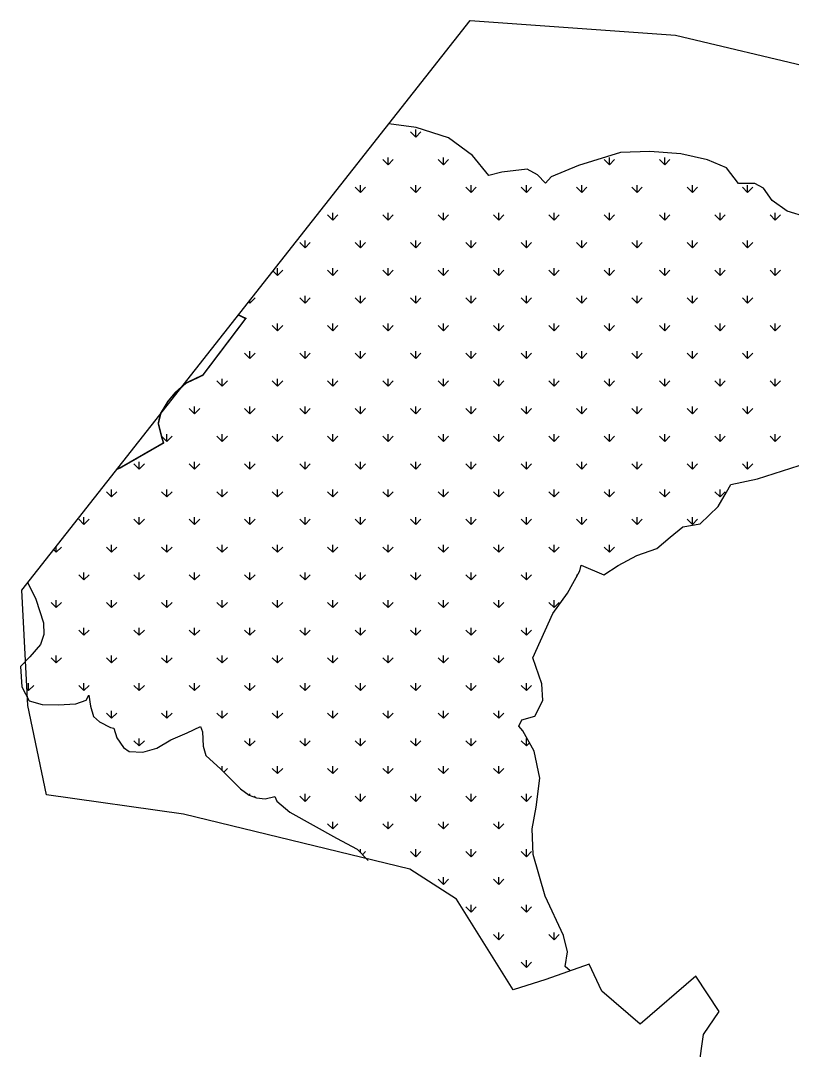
# Model space of a CAD drawing. Header units: metres. Extents: x 316862 to 322015, y 1880764 to 1885164.
# Drawn here: x 316862 to 318365, y 1883160 to 1885164 of the extents above; entities that cross this region are included whole.
import ezdxf

# ---------------------------------------------------------------- set-up
doc = ezdxf.new("R2010")
doc.units = ezdxf.units.M
doc.layers.add('MANGROOVES', color=112, linetype='Continuous')
doc.layers.add('village', color=3, linetype='Continuous')

msp = doc.modelspace()

# ---------------------------------------------------------------- linework, layer by layer
at = {"color": 3, "flags": 128}
msp.add_lwpolyline([(317737.8, 1885164.4), (318137.4, 1885136.3)], dxfattribs=at)
at = {"layer": 'MANGROOVES'}
for p, q in [((317632.7, 1884956), (317579.2, 1884963.5)), ((317695.6, 1884935.9), (317632.7, 1884956)), ((317742.3, 1884901.5), (317695.6, 1884935.9)), ((317773.7, 1884862.9), (317742.3, 1884901.5)), ((318030.3, 1884907.5), (317948.5, 1884882.4)), ((318087.5, 1884909.6), (318030.3, 1884907.5)), ((318148.1, 1884905), (318087.5, 1884909.6)), ((318200, 1884893.2), (318148.1, 1884905)), ((318236.8, 1884877.7), (318200, 1884893.2)), ((317848.7, 1884875.2), (317799.2, 1884869.3)), ((317868.9, 1884864.3), (317848.7, 1884875.2)), ((317948.5, 1884882.4), (317895.2, 1884860)), ((318260.2, 1884847.2), (318236.8, 1884877.7)), ((317799.2, 1884869.3), (317773.7, 1884862.9)), ((317884.7, 1884847.9), (317868.9, 1884864.3)), ((317895.2, 1884860), (317884.7, 1884847.9)), ((318291.9, 1884847.3), (318260.2, 1884847.2)), ((318309.2, 1884838.3), (318291.9, 1884847.3)), ((318326, 1884814.2), (318309.2, 1884838.3)), ((318355, 1884793.6), (318326, 1884814.2)), ((318393.7, 1884781.8), (318355, 1884793.6)), ((318297.6, 1884272.4), (318438.9, 1884317.5)), ((318245.7, 1884261.1), (318297.6, 1884272.4)), ((318236.9, 1884246.7), (318245.7, 1884261.1)), ((318220.6, 1884218.7), (318236.9, 1884246.7)), ((318186, 1884184.7), (318220.6, 1884218.7)), ((318127.4, 1884159.1), (318151.7, 1884179)), ((318151.7, 1884179), (318186, 1884184.7)), ((318101, 1884137.1), (318127.4, 1884159.1)), ((318062.6, 1884123.4), (318101, 1884137.1)), ((318026.2, 1884103.5), (318062.6, 1884123.4)), ((317927.1, 1884050), (317951.1, 1884093.2)), ((317951.1, 1884093.2), (317953.7, 1884104.2)), ((317953.7, 1884104.2), (317998, 1884085.2)), ((317998, 1884085.2), (318026.2, 1884103.5)), ((316875.7, 1884069.9), (316891.7, 1884037.9)), ((316891.7, 1884037.9), (316906.5, 1883992.1)), ((317898.5, 1884010), (317927.1, 1884050)), ((316906.5, 1883992.1), (316907, 1883969.6)), ((317859.5, 1883923.7), (317898.5, 1884010)), ((316907, 1883969.6), (316900.9, 1883949.7)), ((316900.9, 1883949.7), (316879.7, 1883925.7)), ((316879.7, 1883925.7), (316861.8, 1883907.1)), ((317877.2, 1883873.2), (317859.5, 1883923.7)), ((316861.8, 1883907.1), (316864.4, 1883867.6)), ((317878.9, 1883840.9), (317877.2, 1883873.2)), ((316864.4, 1883867.6), (316878.2, 1883840.5)), ((316989.3, 1883841.4), (316994.5, 1883851)), ((316994.5, 1883851), (316997.8, 1883829.8)), ((316878.2, 1883840.5), (316903.9, 1883832.9)), ((316903.9, 1883832.9), (316934.9, 1883832.7)), ((316934.9, 1883832.7), (316969.6, 1883834.2)), ((316969.6, 1883834.2), (316989.3, 1883841.4)), ((317863.4, 1883810.4), (317878.9, 1883840.9)), ((316997.8, 1883829.8), (317003.9, 1883809.9)), ((317838.3, 1883803), (317863.4, 1883810.4)), ((317003.9, 1883809.9), (317015.6, 1883799.1)), ((317015.6, 1883799.1), (317037.2, 1883788.1)), ((317186.3, 1883778.2), (317212.3, 1883790.3)), ((317212.3, 1883790.3), (317216.1, 1883779.8)), ((317832.2, 1883791), (317838.3, 1883803)), ((317840.3, 1883781.6), (317832.2, 1883791)), ((317037.2, 1883788.1), (317043.7, 1883786.9)), ((317043.7, 1883786.9), (317049.5, 1883768.1)), ((317154.3, 1883764.2), (317186.3, 1883778.2)), ((317216.1, 1883779.8), (317217.3, 1883752.1)), ((317862, 1883742.4), (317840.3, 1883781.6)), ((317049.5, 1883768.1), (317062.1, 1883749.1)), ((317127.1, 1883748.3), (317154.3, 1883764.2)), ((317217.3, 1883752.1), (317222.7, 1883733.6)), ((317062.1, 1883749.1), (317073.1, 1883741.6)), ((317073.1, 1883741.6), (317100, 1883740.2)), ((317100, 1883740.2), (317127.1, 1883748.3)), ((317222.7, 1883733.6), (317251.6, 1883707.3)), ((317873.6, 1883689.9), (317862, 1883742.4)), ((317251.6, 1883707.3), (317290.1, 1883669.1)), ((317866, 1883633.5), (317873.6, 1883689.9)), ((317290.1, 1883669.1), (317306.9, 1883656.5)), ((317306.9, 1883656.5), (317321.2, 1883651.3)), ((317321.2, 1883651.3), (317338.3, 1883649.8)), ((317338.3, 1883649.8), (317357, 1883653.8)), ((317357, 1883653.8), (317360.8, 1883645.1)), ((317360.8, 1883645.1), (317386.5, 1883623.6)), ((317858.6, 1883591.3), (317866, 1883633.5)), ((317386.5, 1883623.6), (317477.4, 1883572.9)), ((317860.2, 1883541), (317858.6, 1883591.3)), ((317477.4, 1883572.9), (317517.2, 1883551.5)), ((317517.2, 1883551.5), (317538.6, 1883529.7)), ((317883.7, 1883460.2), (317860.2, 1883541)), ((317919.3, 1883383.3), (317883.7, 1883460.2)), ((317927, 1883351.6), (317919.3, 1883383.3)), ((317922.8, 1883322.9), (317927, 1883351.6)), ((317932.6, 1883314.4), (317922.8, 1883322.9))]:
    msp.add_line(p, q, dxfattribs=at)
at = {"layer": 'MANGROOVES', "linetype": 'Continuous'}
for p, q in [((317631.7, 1884937.8), (317621.6, 1884947.9)), ((317631.7, 1884937.8), (317631.7, 1884952.1)), ((317631.7, 1884937.8), (317641.8, 1884947.9)), ((317577.8, 1884883.9), (317567.7, 1884894)), ((317577.8, 1884883.9), (317577.8, 1884898.2)), ((317577.8, 1884883.9), (317587.9, 1884894)), ((317685.5, 1884883.9), (317675.4, 1884894)), ((317685.5, 1884883.9), (317685.5, 1884898.2)), ((317685.5, 1884883.9), (317695.6, 1884894)), ((318008.8, 1884883.9), (317998.7, 1884894)), ((318008.8, 1884883.9), (318008.8, 1884898.2)), ((318008.8, 1884883.9), (318018.9, 1884894)), ((318116.6, 1884883.9), (318106.5, 1884894)), ((318116.6, 1884883.9), (318116.6, 1884898.2)), ((318116.6, 1884883.9), (318126.7, 1884894)), ((317523.9, 1884830), (317513.8, 1884840.1)), ((317523.9, 1884830), (317523.9, 1884844.3)), ((317523.9, 1884830), (317534, 1884840.1)), ((317631.7, 1884830), (317621.6, 1884840.1)), ((317631.7, 1884830), (317631.7, 1884844.3)), ((317631.7, 1884830), (317641.8, 1884840.1)), ((317739.4, 1884830), (317729.3, 1884840.1)), ((317739.4, 1884830), (317739.4, 1884844.3)), ((317739.4, 1884830), (317749.5, 1884840.1)), ((317847.2, 1884830), (317837.1, 1884840.1)), ((317847.2, 1884830), (317847.2, 1884844.3)), ((317847.2, 1884830), (317857.3, 1884840.1)), ((317954.9, 1884830), (317944.8, 1884840.1)), ((317954.9, 1884830), (317954.9, 1884844.3)), ((317954.9, 1884830), (317965.1, 1884840.1)), ((318062.7, 1884830), (318052.6, 1884840.1)), ((318062.7, 1884830), (318062.7, 1884844.3)), ((318062.7, 1884830), (318072.8, 1884840.1)), ((318170.5, 1884830), (318160.4, 1884840.1)), ((318170.5, 1884830), (318170.5, 1884844.3)), ((318170.5, 1884830), (318180.6, 1884840.1)), ((318278.2, 1884830), (318268.1, 1884840.1)), ((318278.2, 1884830), (318278.2, 1884844.3)), ((318278.2, 1884830), (318288.3, 1884840.1)), ((317470, 1884776.2), (317459.9, 1884786.3)), ((317470, 1884776.2), (317470, 1884790.4)), ((317470, 1884776.2), (317480.1, 1884786.3)), ((317577.8, 1884776.2), (317567.7, 1884786.3)), ((317577.8, 1884776.2), (317577.8, 1884790.4)), ((317577.8, 1884776.2), (317587.9, 1884786.3)), ((317685.5, 1884776.2), (317675.4, 1884786.3)), ((317685.5, 1884776.2), (317685.5, 1884790.4)), ((317685.5, 1884776.2), (317695.6, 1884786.3)), ((317793.3, 1884776.2), (317783.2, 1884786.3)), ((317793.3, 1884776.2), (317793.3, 1884790.4)), ((317793.3, 1884776.2), (317803.4, 1884786.3)), ((317901.1, 1884776.2), (317891, 1884786.3)), ((317901.1, 1884776.2), (317901.1, 1884790.4)), ((317901.1, 1884776.2), (317911.2, 1884786.3)), ((318008.8, 1884776.2), (317998.7, 1884786.3)), ((318008.8, 1884776.2), (318008.8, 1884790.4)), ((318008.8, 1884776.2), (318018.9, 1884786.3)), ((318116.6, 1884776.2), (318106.5, 1884786.3)), ((318116.6, 1884776.2), (318116.6, 1884790.4)), ((318116.6, 1884776.2), (318126.7, 1884786.3)), ((318224.4, 1884776.2), (318214.3, 1884786.3)), ((318224.4, 1884776.2), (318224.4, 1884790.4)), ((318224.4, 1884776.2), (318234.5, 1884786.3)), ((318332.1, 1884776.2), (318322, 1884786.3)), ((318332.1, 1884776.2), (318332.1, 1884790.4)), ((318332.1, 1884776.2), (318342.2, 1884786.3)), ((317416.1, 1884722.3), (317406, 1884732.4)), ((317416.1, 1884722.3), (317416.1, 1884736.6)), ((317416.1, 1884722.3), (317426.2, 1884732.4)), ((317523.9, 1884722.3), (317513.8, 1884732.4)), ((317523.9, 1884722.3), (317523.9, 1884736.6)), ((317523.9, 1884722.3), (317534, 1884732.4)), ((317631.7, 1884722.3), (317621.6, 1884732.4)), ((317631.7, 1884722.3), (317631.7, 1884736.6)), ((317631.7, 1884722.3), (317641.8, 1884732.4)), ((317739.4, 1884722.3), (317729.3, 1884732.4)), ((317739.4, 1884722.3), (317739.4, 1884736.6)), ((317739.4, 1884722.3), (317749.5, 1884732.4)), ((317847.2, 1884722.3), (317837.1, 1884732.4)), ((317847.2, 1884722.3), (317847.2, 1884736.6)), ((317847.2, 1884722.3), (317857.3, 1884732.4)), ((317954.9, 1884722.3), (317944.8, 1884732.4)), ((317954.9, 1884722.3), (317954.9, 1884736.6)), ((317954.9, 1884722.3), (317965.1, 1884732.4)), ((318062.7, 1884722.3), (318052.6, 1884732.4)), ((318062.7, 1884722.3), (318062.7, 1884736.6)), ((318062.7, 1884722.3), (318072.8, 1884732.4)), ((318170.5, 1884722.3), (318160.4, 1884732.4)), ((318170.5, 1884722.3), (318170.5, 1884736.6)), ((318170.5, 1884722.3), (318180.6, 1884732.4)), ((318278.2, 1884722.3), (318268.1, 1884732.4)), ((318278.2, 1884722.3), (318278.2, 1884736.6)), ((318278.2, 1884722.3), (318288.3, 1884732.4)), ((317362.3, 1884668.4), (317353.8, 1884676.9)), ((317362.3, 1884668.4), (317362.3, 1884682.7)), ((317362.3, 1884668.4), (317372.4, 1884678.5)), ((317470, 1884668.4), (317459.9, 1884678.5)), ((317470, 1884668.4), (317470, 1884682.7)), ((317470, 1884668.4), (317480.1, 1884678.5)), ((317577.8, 1884668.4), (317567.7, 1884678.5)), ((317577.8, 1884668.4), (317577.8, 1884682.7)), ((317577.8, 1884668.4), (317587.9, 1884678.5)), ((317685.5, 1884668.4), (317675.4, 1884678.5)), ((317685.5, 1884668.4), (317685.5, 1884682.7)), ((317685.5, 1884668.4), (317695.6, 1884678.5)), ((317793.3, 1884668.4), (317783.2, 1884678.5)), ((317793.3, 1884668.4), (317793.3, 1884682.7)), ((317793.3, 1884668.4), (317803.4, 1884678.5)), ((317901.1, 1884668.4), (317891, 1884678.5)), ((317901.1, 1884668.4), (317901.1, 1884682.7)), ((317901.1, 1884668.4), (317911.2, 1884678.5)), ((318008.8, 1884668.4), (317998.7, 1884678.5)), ((318008.8, 1884668.4), (318008.8, 1884682.7)), ((318008.8, 1884668.4), (318018.9, 1884678.5)), ((318116.6, 1884668.4), (318106.5, 1884678.5)), ((318116.6, 1884668.4), (318116.6, 1884682.7)), ((318116.6, 1884668.4), (318126.7, 1884678.5)), ((318224.4, 1884668.4), (318214.3, 1884678.5)), ((318224.4, 1884668.4), (318224.4, 1884682.7)), ((318224.4, 1884668.4), (318234.5, 1884678.5)), ((318332.1, 1884668.4), (318322, 1884678.5)), ((318332.1, 1884668.4), (318332.1, 1884682.7)), ((318332.1, 1884668.4), (318342.2, 1884678.5)), ((317308.4, 1884614.5), (317306.3, 1884616.6)), ((317308.4, 1884614.5), (317318.5, 1884624.6)), ((317308.4, 1884614.5), (317308.4, 1884619.2)), ((317416.1, 1884614.5), (317406, 1884624.6)), ((317416.1, 1884614.5), (317416.1, 1884628.8)), ((317416.1, 1884614.5), (317426.2, 1884624.6)), ((317523.9, 1884614.5), (317513.8, 1884624.6)), ((317523.9, 1884614.5), (317523.9, 1884628.8)), ((317523.9, 1884614.5), (317534, 1884624.6)), ((317631.7, 1884614.5), (317621.6, 1884624.6)), ((317631.7, 1884614.5), (317631.7, 1884628.8)), ((317631.7, 1884614.5), (317641.8, 1884624.6)), ((317739.4, 1884614.5), (317729.3, 1884624.6)), ((317739.4, 1884614.5), (317739.4, 1884628.8)), ((317739.4, 1884614.5), (317749.5, 1884624.6)), ((317847.2, 1884614.5), (317837.1, 1884624.6)), ((317847.2, 1884614.5), (317847.2, 1884628.8)), ((317847.2, 1884614.5), (317857.3, 1884624.6)), ((317954.9, 1884614.5), (317944.8, 1884624.6)), ((317954.9, 1884614.5), (317954.9, 1884628.8)), ((317954.9, 1884614.5), (317965.1, 1884624.6)), ((318062.7, 1884614.5), (318052.6, 1884624.6)), ((318062.7, 1884614.5), (318062.7, 1884628.8)), ((318062.7, 1884614.5), (318072.8, 1884624.6)), ((318170.5, 1884614.5), (318160.4, 1884624.6)), ((318170.5, 1884614.5), (318170.5, 1884628.8)), ((318170.5, 1884614.5), (318180.6, 1884624.6)), ((318278.2, 1884614.5), (318268.1, 1884624.6)), ((318278.2, 1884614.5), (318278.2, 1884628.8)), ((318278.2, 1884614.5), (318288.3, 1884624.6)), ((317362.3, 1884560.6), (317362.3, 1884574.9)), ((317470, 1884560.6), (317470, 1884574.9)), ((317577.8, 1884560.6), (317577.8, 1884574.9)), ((317685.5, 1884560.6), (317685.5, 1884574.9)), ((317793.3, 1884560.6), (317793.3, 1884574.9)), ((317901.1, 1884560.6), (317901.1, 1884574.9)), ((318008.8, 1884560.6), (318008.8, 1884574.9)), ((318116.6, 1884560.6), (318116.6, 1884574.9)), ((318224.4, 1884560.6), (318224.4, 1884574.9)), ((318332.1, 1884560.6), (318332.1, 1884574.9)), ((317362.3, 1884560.6), (317352.1, 1884570.7)), ((317362.3, 1884560.6), (317372.4, 1884570.7)), ((317470, 1884560.6), (317459.9, 1884570.7)), ((317470, 1884560.6), (317480.1, 1884570.7)), ((317577.8, 1884560.6), (317567.7, 1884570.7)), ((317577.8, 1884560.6), (317587.9, 1884570.7)), ((317685.5, 1884560.6), (317675.4, 1884570.7)), ((317685.5, 1884560.6), (317695.6, 1884570.7)), ((317793.3, 1884560.6), (317783.2, 1884570.7)), ((317793.3, 1884560.6), (317803.4, 1884570.7)), ((317901.1, 1884560.6), (317891, 1884570.7)), ((317901.1, 1884560.6), (317911.2, 1884570.7)), ((318008.8, 1884560.6), (317998.7, 1884570.7)), ((318008.8, 1884560.6), (318018.9, 1884570.7)), ((318116.6, 1884560.6), (318106.5, 1884570.7)), ((318116.6, 1884560.6), (318126.7, 1884570.7)), ((318224.4, 1884560.6), (318214.3, 1884570.7)), ((318224.4, 1884560.6), (318234.5, 1884570.7)), ((318332.1, 1884560.6), (318322, 1884570.7)), ((318332.1, 1884560.6), (318342.2, 1884570.7)), ((317308.4, 1884506.7), (317298.3, 1884516.8)), ((317308.4, 1884506.7), (317308.4, 1884521)), ((317308.4, 1884506.7), (317318.5, 1884516.8)), ((317416.1, 1884506.7), (317406, 1884516.8)), ((317416.1, 1884506.7), (317416.1, 1884521)), ((317416.1, 1884506.7), (317426.2, 1884516.8)), ((317523.9, 1884506.7), (317513.8, 1884516.8)), ((317523.9, 1884506.7), (317523.9, 1884521)), ((317523.9, 1884506.7), (317534, 1884516.8)), ((317631.7, 1884506.7), (317621.6, 1884516.8)), ((317631.7, 1884506.7), (317631.7, 1884521)), ((317631.7, 1884506.7), (317641.8, 1884516.8)), ((317739.4, 1884506.7), (317729.3, 1884516.8)), ((317739.4, 1884506.7), (317739.4, 1884521)), ((317739.4, 1884506.7), (317749.5, 1884516.8)), ((317847.2, 1884506.7), (317837.1, 1884516.8)), ((317847.2, 1884506.7), (317847.2, 1884521)), ((317847.2, 1884506.7), (317857.3, 1884516.8)), ((317954.9, 1884506.7), (317944.8, 1884516.8)), ((317954.9, 1884506.7), (317954.9, 1884521)), ((317954.9, 1884506.7), (317965.1, 1884516.8)), ((318062.7, 1884506.7), (318052.6, 1884516.8)), ((318062.7, 1884506.7), (318062.7, 1884521)), ((318062.7, 1884506.7), (318072.8, 1884516.8)), ((318170.5, 1884506.7), (318160.4, 1884516.8)), ((318170.5, 1884506.7), (318170.5, 1884521)), ((318170.5, 1884506.7), (318180.6, 1884516.8)), ((318278.2, 1884506.7), (318268.1, 1884516.8)), ((318278.2, 1884506.7), (318278.2, 1884521)), ((318278.2, 1884506.7), (318288.3, 1884516.8)), ((317254.5, 1884452.9), (317244.4, 1884463)), ((317254.5, 1884452.9), (317254.5, 1884467.2)), ((317254.5, 1884452.9), (317264.6, 1884463)), ((317362.3, 1884452.9), (317352.1, 1884463)), ((317362.3, 1884452.9), (317362.3, 1884467.2)), ((317362.3, 1884452.9), (317372.4, 1884463)), ((317470, 1884452.9), (317459.9, 1884463)), ((317470, 1884452.9), (317470, 1884467.2)), ((317470, 1884452.9), (317480.1, 1884463)), ((317577.8, 1884452.9), (317567.7, 1884463)), ((317577.8, 1884452.9), (317577.8, 1884467.2)), ((317577.8, 1884452.9), (317587.9, 1884463)), ((317685.5, 1884452.9), (317675.4, 1884463)), ((317685.5, 1884452.9), (317685.5, 1884467.2)), ((317685.5, 1884452.9), (317695.6, 1884463)), ((317793.3, 1884452.9), (317783.2, 1884463)), ((317793.3, 1884452.9), (317793.3, 1884467.2)), ((317793.3, 1884452.9), (317803.4, 1884463)), ((317901.1, 1884452.9), (317891, 1884463)), ((317901.1, 1884452.9), (317901.1, 1884467.2)), ((317901.1, 1884452.9), (317911.2, 1884463)), ((318008.8, 1884452.9), (317998.7, 1884463)), ((318008.8, 1884452.9), (318008.8, 1884467.2)), ((318008.8, 1884452.9), (318018.9, 1884463)), ((318116.6, 1884452.9), (318106.5, 1884463)), ((318116.6, 1884452.9), (318116.6, 1884467.2)), ((318116.6, 1884452.9), (318126.7, 1884463)), ((318224.4, 1884452.9), (318214.3, 1884463)), ((318224.4, 1884452.9), (318224.4, 1884467.2)), ((318224.4, 1884452.9), (318234.5, 1884463)), ((318332.1, 1884452.9), (318322, 1884463)), ((318332.1, 1884452.9), (318332.1, 1884467.2)), ((318332.1, 1884452.9), (318342.2, 1884463)), ((317200.6, 1884399), (317200.6, 1884413.3)), ((317308.4, 1884399), (317308.4, 1884413.3)), ((317416.1, 1884399), (317416.1, 1884413.3)), ((317523.9, 1884399), (317523.9, 1884413.3)), ((317631.7, 1884399), (317631.7, 1884413.3)), ((317739.4, 1884399), (317739.4, 1884413.3)), ((317847.2, 1884399), (317847.2, 1884413.3)), ((317954.9, 1884399), (317954.9, 1884413.3)), ((318062.7, 1884399), (318062.7, 1884413.3)), ((318170.5, 1884399), (318170.5, 1884413.3)), ((318278.2, 1884399), (318278.2, 1884413.3)), ((317200.6, 1884399), (317190.5, 1884409.1)), ((317200.6, 1884399), (317210.7, 1884409.1)), ((317308.4, 1884399), (317298.3, 1884409.1)), ((317308.4, 1884399), (317318.5, 1884409.1)), ((317416.1, 1884399), (317406, 1884409.1)), ((317416.1, 1884399), (317426.2, 1884409.1)), ((317523.9, 1884399), (317513.8, 1884409.1)), ((317523.9, 1884399), (317534, 1884409.1)), ((317631.7, 1884399), (317621.6, 1884409.1)), ((317631.7, 1884399), (317641.8, 1884409.1)), ((317739.4, 1884399), (317729.3, 1884409.1)), ((317739.4, 1884399), (317749.5, 1884409.1)), ((317847.2, 1884399), (317837.1, 1884409.1)), ((317847.2, 1884399), (317857.3, 1884409.1)), ((317954.9, 1884399), (317944.8, 1884409.1)), ((317954.9, 1884399), (317965.1, 1884409.1)), ((318062.7, 1884399), (318052.6, 1884409.1)), ((318062.7, 1884399), (318072.8, 1884409.1)), ((318170.5, 1884399), (318160.4, 1884409.1)), ((318170.5, 1884399), (318180.6, 1884409.1)), ((318278.2, 1884399), (318268.1, 1884409.1)), ((318278.2, 1884399), (318288.3, 1884409.1)), ((317146.7, 1884345.1), (317136.6, 1884355.2)), ((317146.7, 1884345.1), (317146.7, 1884359.4)), ((317146.7, 1884345.1), (317156.8, 1884355.2)), ((317254.5, 1884345.1), (317244.4, 1884355.2)), ((317254.5, 1884345.1), (317254.5, 1884359.4)), ((317254.5, 1884345.1), (317264.6, 1884355.2)), ((317362.3, 1884345.1), (317352.1, 1884355.2)), ((317362.3, 1884345.1), (317362.3, 1884359.4)), ((317362.3, 1884345.1), (317372.4, 1884355.2)), ((317470, 1884345.1), (317459.9, 1884355.2)), ((317470, 1884345.1), (317470, 1884359.4)), ((317470, 1884345.1), (317480.1, 1884355.2)), ((317577.8, 1884345.1), (317567.7, 1884355.2)), ((317577.8, 1884345.1), (317577.8, 1884359.4)), ((317577.8, 1884345.1), (317587.9, 1884355.2)), ((317685.5, 1884345.1), (317675.4, 1884355.2)), ((317685.5, 1884345.1), (317685.5, 1884359.4)), ((317685.5, 1884345.1), (317695.6, 1884355.2)), ((317793.3, 1884345.1), (317783.2, 1884355.2)), ((317793.3, 1884345.1), (317793.3, 1884359.4)), ((317793.3, 1884345.1), (317803.4, 1884355.2)), ((317901.1, 1884345.1), (317891, 1884355.2)), ((317901.1, 1884345.1), (317901.1, 1884359.4)), ((317901.1, 1884345.1), (317911.2, 1884355.2)), ((318008.8, 1884345.1), (317998.7, 1884355.2)), ((318008.8, 1884345.1), (318008.8, 1884359.4)), ((318008.8, 1884345.1), (318018.9, 1884355.2)), ((318116.6, 1884345.1), (318106.5, 1884355.2)), ((318116.6, 1884345.1), (318116.6, 1884359.4)), ((318116.6, 1884345.1), (318126.7, 1884355.2)), ((318224.4, 1884345.1), (318214.3, 1884355.2)), ((318224.4, 1884345.1), (318224.4, 1884359.4)), ((318224.4, 1884345.1), (318234.5, 1884355.2)), ((318332.1, 1884345.1), (318322, 1884355.2)), ((318332.1, 1884345.1), (318332.1, 1884359.4)), ((318332.1, 1884345.1), (318342.2, 1884355.2)), ((317092.8, 1884291.2), (317082.7, 1884301.3)), ((317092.8, 1884291.2), (317092.8, 1884305.5)), ((317092.8, 1884291.2), (317102.9, 1884301.3)), ((317200.6, 1884291.2), (317190.5, 1884301.3)), ((317200.6, 1884291.2), (317200.6, 1884305.5)), ((317200.6, 1884291.2), (317210.7, 1884301.3)), ((317308.4, 1884291.2), (317298.3, 1884301.3)), ((317308.4, 1884291.2), (317308.4, 1884305.5)), ((317308.4, 1884291.2), (317318.5, 1884301.3)), ((317416.1, 1884291.2), (317406, 1884301.3)), ((317416.1, 1884291.2), (317416.1, 1884305.5)), ((317416.1, 1884291.2), (317426.2, 1884301.3)), ((317523.9, 1884291.2), (317513.8, 1884301.3)), ((317523.9, 1884291.2), (317523.9, 1884305.5)), ((317523.9, 1884291.2), (317534, 1884301.3)), ((317631.7, 1884291.2), (317621.6, 1884301.3)), ((317631.7, 1884291.2), (317631.7, 1884305.5)), ((317631.7, 1884291.2), (317641.8, 1884301.3)), ((317739.4, 1884291.2), (317729.3, 1884301.3)), ((317739.4, 1884291.2), (317739.4, 1884305.5)), ((317739.4, 1884291.2), (317749.5, 1884301.3)), ((317847.2, 1884291.2), (317837.1, 1884301.3)), ((317847.2, 1884291.2), (317847.2, 1884305.5)), ((317847.2, 1884291.2), (317857.3, 1884301.3)), ((317954.9, 1884291.2), (317944.8, 1884301.3)), ((317954.9, 1884291.2), (317954.9, 1884305.5)), ((317954.9, 1884291.2), (317965.1, 1884301.3)), ((318062.7, 1884291.2), (318052.6, 1884301.3)), ((318062.7, 1884291.2), (318062.7, 1884305.5)), ((318062.7, 1884291.2), (318072.8, 1884301.3)), ((318170.5, 1884291.2), (318160.4, 1884301.3)), ((318170.5, 1884291.2), (318170.5, 1884305.5)), ((318170.5, 1884291.2), (318180.6, 1884301.3)), ((318278.2, 1884291.2), (318268.1, 1884301.3)), ((318278.2, 1884291.2), (318278.2, 1884305.5)), ((318278.2, 1884291.2), (318288.3, 1884301.3)), ((317039, 1884237.3), (317039, 1884251.6)), ((317146.7, 1884237.3), (317146.7, 1884251.6)), ((317254.5, 1884237.3), (317254.5, 1884251.6)), ((317362.3, 1884237.3), (317362.3, 1884251.6)), ((317470, 1884237.3), (317470, 1884251.6)), ((317577.8, 1884237.3), (317577.8, 1884251.6)), ((317685.5, 1884237.3), (317685.5, 1884251.6)), ((317793.3, 1884237.3), (317793.3, 1884251.6)), ((317901.1, 1884237.3), (317901.1, 1884251.6)), ((318008.8, 1884237.3), (318008.8, 1884251.6)), ((318116.6, 1884237.3), (318116.6, 1884251.6)), ((318224.4, 1884237.3), (318224.4, 1884251.6)), ((317039, 1884237.3), (317028.9, 1884247.4)), ((317039, 1884237.3), (317049.1, 1884247.4)), ((317146.7, 1884237.3), (317136.6, 1884247.4)), ((317146.7, 1884237.3), (317156.8, 1884247.4)), ((317254.5, 1884237.3), (317244.4, 1884247.4)), ((317254.5, 1884237.3), (317264.6, 1884247.4)), ((317362.3, 1884237.3), (317352.1, 1884247.4)), ((317362.3, 1884237.3), (317372.4, 1884247.4)), ((317470, 1884237.3), (317459.9, 1884247.4)), ((317470, 1884237.3), (317480.1, 1884247.4)), ((317577.8, 1884237.3), (317567.7, 1884247.4)), ((317577.8, 1884237.3), (317587.9, 1884247.4)), ((317685.5, 1884237.3), (317675.4, 1884247.4)), ((317685.5, 1884237.3), (317695.6, 1884247.4)), ((317793.3, 1884237.3), (317783.2, 1884247.4)), ((317793.3, 1884237.3), (317803.4, 1884247.4)), ((317901.1, 1884237.3), (317891, 1884247.4)), ((317901.1, 1884237.3), (317911.2, 1884247.4)), ((318008.8, 1884237.3), (317998.7, 1884247.4)), ((318008.8, 1884237.3), (318018.9, 1884247.4)), ((318116.6, 1884237.3), (318106.5, 1884247.4)), ((318116.6, 1884237.3), (318126.7, 1884247.4)), ((318224.4, 1884237.3), (318214.3, 1884247.4)), ((318224.4, 1884237.3), (318234.5, 1884247.4)), ((316985.1, 1884183.5), (316975, 1884193.6)), ((316985.1, 1884183.5), (316985.1, 1884197.7)), ((316985.1, 1884183.5), (316995.2, 1884193.6)), ((317092.8, 1884183.5), (317082.7, 1884193.6)), ((317092.8, 1884183.5), (317092.8, 1884197.7)), ((317092.8, 1884183.5), (317102.9, 1884193.6)), ((317200.6, 1884183.5), (317190.5, 1884193.6)), ((317200.6, 1884183.5), (317200.6, 1884197.7)), ((317200.6, 1884183.5), (317210.7, 1884193.6)), ((317308.4, 1884183.5), (317298.3, 1884193.6)), ((317308.4, 1884183.5), (317308.4, 1884197.7)), ((317308.4, 1884183.5), (317318.5, 1884193.6)), ((317416.1, 1884183.5), (317406, 1884193.6)), ((317416.1, 1884183.5), (317416.1, 1884197.7)), ((317416.1, 1884183.5), (317426.2, 1884193.6)), ((317523.9, 1884183.5), (317513.8, 1884193.6)), ((317523.9, 1884183.5), (317523.9, 1884197.7)), ((317523.9, 1884183.5), (317534, 1884193.6)), ((317631.7, 1884183.5), (317621.6, 1884193.6)), ((317631.7, 1884183.5), (317631.7, 1884197.7)), ((317631.7, 1884183.5), (317641.8, 1884193.6)), ((317739.4, 1884183.5), (317729.3, 1884193.6)), ((317739.4, 1884183.5), (317739.4, 1884197.7)), ((317739.4, 1884183.5), (317749.5, 1884193.6)), ((317847.2, 1884183.5), (317837.1, 1884193.6)), ((317847.2, 1884183.5), (317847.2, 1884197.7)), ((317847.2, 1884183.5), (317857.3, 1884193.6)), ((317954.9, 1884183.5), (317944.8, 1884193.6)), ((317954.9, 1884183.5), (317954.9, 1884197.7)), ((317954.9, 1884183.5), (317965.1, 1884193.6)), ((318062.7, 1884183.5), (318052.6, 1884193.6)), ((318062.7, 1884183.5), (318062.7, 1884197.7)), ((318062.7, 1884183.5), (318072.8, 1884193.6)), ((318170.5, 1884183.5), (318160.4, 1884193.6)), ((318170.5, 1884183.5), (318170.5, 1884197.7)), ((318170.5, 1884183.5), (318180.6, 1884193.6)), ((316931.2, 1884129.6), (316926.4, 1884134.3)), ((316931.2, 1884129.6), (316931.2, 1884140.4)), ((316931.2, 1884129.6), (316941.3, 1884139.7)), ((317039, 1884129.6), (317028.9, 1884139.7)), ((317039, 1884129.6), (317039, 1884143.9)), ((317039, 1884129.6), (317049.1, 1884139.7)), ((317146.7, 1884129.6), (317136.6, 1884139.7)), ((317146.7, 1884129.6), (317146.7, 1884143.9)), ((317146.7, 1884129.6), (317156.8, 1884139.7)), ((317254.5, 1884129.6), (317244.4, 1884139.7)), ((317254.5, 1884129.6), (317254.5, 1884143.9)), ((317254.5, 1884129.6), (317264.6, 1884139.7)), ((317362.3, 1884129.6), (317352.1, 1884139.7)), ((317362.3, 1884129.6), (317362.3, 1884143.9)), ((317362.3, 1884129.6), (317372.4, 1884139.7)), ((317470, 1884129.6), (317459.9, 1884139.7)), ((317470, 1884129.6), (317470, 1884143.9)), ((317470, 1884129.6), (317480.1, 1884139.7)), ((317577.8, 1884129.6), (317567.7, 1884139.7)), ((317577.8, 1884129.6), (317577.8, 1884143.9)), ((317577.8, 1884129.6), (317587.9, 1884139.7)), ((317685.5, 1884129.6), (317675.4, 1884139.7)), ((317685.5, 1884129.6), (317685.5, 1884143.9)), ((317685.5, 1884129.6), (317695.6, 1884139.7)), ((317793.3, 1884129.6), (317783.2, 1884139.7)), ((317793.3, 1884129.6), (317793.3, 1884143.9)), ((317793.3, 1884129.6), (317803.4, 1884139.7)), ((317901.1, 1884129.6), (317891, 1884139.7)), ((317901.1, 1884129.6), (317901.1, 1884143.9)), ((317901.1, 1884129.6), (317911.2, 1884139.7)), ((318008.8, 1884129.6), (317998.7, 1884139.7)), ((318008.8, 1884129.6), (318008.8, 1884143.9)), ((318008.8, 1884129.6), (318018.9, 1884139.7)), ((316985.1, 1884075.7), (316975, 1884085.8)), ((316985.1, 1884075.7), (316985.1, 1884090)), ((316985.1, 1884075.7), (316995.2, 1884085.8)), ((317092.8, 1884075.7), (317082.7, 1884085.8)), ((317092.8, 1884075.7), (317092.8, 1884090)), ((317092.8, 1884075.7), (317102.9, 1884085.8)), ((317200.6, 1884075.7), (317190.5, 1884085.8)), ((317200.6, 1884075.7), (317200.6, 1884090)), ((317200.6, 1884075.7), (317210.7, 1884085.8)), ((317308.4, 1884075.7), (317298.3, 1884085.8)), ((317308.4, 1884075.7), (317308.4, 1884090)), ((317308.4, 1884075.7), (317318.5, 1884085.8)), ((317416.1, 1884075.7), (317406, 1884085.8)), ((317416.1, 1884075.7), (317416.1, 1884090)), ((317416.1, 1884075.7), (317426.2, 1884085.8)), ((317523.9, 1884075.7), (317513.8, 1884085.8)), ((317523.9, 1884075.7), (317523.9, 1884090)), ((317523.9, 1884075.7), (317534, 1884085.8)), ((317631.7, 1884075.7), (317621.6, 1884085.8)), ((317631.7, 1884075.7), (317631.7, 1884090)), ((317631.7, 1884075.7), (317641.8, 1884085.8)), ((317739.4, 1884075.7), (317729.3, 1884085.8)), ((317739.4, 1884075.7), (317739.4, 1884090)), ((317739.4, 1884075.7), (317749.5, 1884085.8)), ((317847.2, 1884075.7), (317837.1, 1884085.8)), ((317847.2, 1884075.7), (317847.2, 1884090)), ((317847.2, 1884075.7), (317857.3, 1884085.8)), ((317946.2, 1884084.5), (317944.8, 1884085.8)), ((316931.2, 1884021.8), (316921.1, 1884031.9)), ((316931.2, 1884021.8), (316931.2, 1884036.1)), ((316931.2, 1884021.8), (316941.3, 1884031.9)), ((317039, 1884021.8), (317028.9, 1884031.9)), ((317039, 1884021.8), (317039, 1884036.1)), ((317039, 1884021.8), (317049.1, 1884031.9)), ((317146.7, 1884021.8), (317136.6, 1884031.9)), ((317146.7, 1884021.8), (317146.7, 1884036.1)), ((317146.7, 1884021.8), (317156.8, 1884031.9)), ((317254.5, 1884021.8), (317244.4, 1884031.9)), ((317254.5, 1884021.8), (317254.5, 1884036.1)), ((317254.5, 1884021.8), (317264.6, 1884031.9)), ((317362.3, 1884021.8), (317352.1, 1884031.9)), ((317362.3, 1884021.8), (317362.3, 1884036.1)), ((317362.3, 1884021.8), (317372.4, 1884031.9)), ((317470, 1884021.8), (317459.9, 1884031.9)), ((317470, 1884021.8), (317470, 1884036.1)), ((317470, 1884021.8), (317480.1, 1884031.9)), ((317577.8, 1884021.8), (317567.7, 1884031.9)), ((317577.8, 1884021.8), (317577.8, 1884036.1)), ((317577.8, 1884021.8), (317587.9, 1884031.9)), ((317685.5, 1884021.8), (317675.4, 1884031.9)), ((317685.5, 1884021.8), (317685.5, 1884036.1)), ((317685.5, 1884021.8), (317695.6, 1884031.9)), ((317793.3, 1884021.8), (317783.2, 1884031.9)), ((317793.3, 1884021.8), (317793.3, 1884036.1)), ((317793.3, 1884021.8), (317803.4, 1884031.9)), ((317901.1, 1884021.8), (317891, 1884031.9)), ((317901.1, 1884021.8), (317901.1, 1884036.1)), ((317901.1, 1884021.8), (317911.2, 1884031.9)), ((316985.1, 1883967.9), (316975, 1883978)), ((316985.1, 1883967.9), (316985.1, 1883982.2)), ((316985.1, 1883967.9), (316995.2, 1883978)), ((317092.8, 1883967.9), (317082.7, 1883978)), ((317092.8, 1883967.9), (317092.8, 1883982.2)), ((317092.8, 1883967.9), (317102.9, 1883978)), ((317200.6, 1883967.9), (317190.5, 1883978)), ((317200.6, 1883967.9), (317200.6, 1883982.2)), ((317200.6, 1883967.9), (317210.7, 1883978)), ((317308.4, 1883967.9), (317298.3, 1883978)), ((317308.4, 1883967.9), (317308.4, 1883982.2)), ((317308.4, 1883967.9), (317318.5, 1883978)), ((317416.1, 1883967.9), (317406, 1883978)), ((317416.1, 1883967.9), (317416.1, 1883982.2)), ((317416.1, 1883967.9), (317426.2, 1883978)), ((317523.9, 1883967.9), (317513.8, 1883978)), ((317523.9, 1883967.9), (317523.9, 1883982.2)), ((317523.9, 1883967.9), (317534, 1883978)), ((317631.7, 1883967.9), (317621.6, 1883978)), ((317631.7, 1883967.9), (317631.7, 1883982.2)), ((317631.7, 1883967.9), (317641.8, 1883978)), ((317739.4, 1883967.9), (317729.3, 1883978)), ((317739.4, 1883967.9), (317739.4, 1883982.2)), ((317739.4, 1883967.9), (317749.5, 1883978)), ((317847.2, 1883967.9), (317837.1, 1883978)), ((317847.2, 1883967.9), (317847.2, 1883982.2)), ((317847.2, 1883967.9), (317857.3, 1883978)), ((316931.2, 1883914), (316921.1, 1883924.2)), ((316931.2, 1883914), (316931.2, 1883928.3)), ((316931.2, 1883914), (316941.3, 1883924.2)), ((317039, 1883914), (317028.9, 1883924.2)), ((317039, 1883914), (317039, 1883928.3)), ((317039, 1883914), (317049.1, 1883924.2)), ((317146.7, 1883914), (317136.6, 1883924.2)), ((317146.7, 1883914), (317146.7, 1883928.3)), ((317146.7, 1883914), (317156.8, 1883924.2)), ((317254.5, 1883914), (317244.4, 1883924.2)), ((317254.5, 1883914), (317254.5, 1883928.3)), ((317254.5, 1883914), (317264.6, 1883924.2)), ((317362.3, 1883914), (317352.1, 1883924.2)), ((317362.3, 1883914), (317362.3, 1883928.3)), ((317362.3, 1883914), (317372.4, 1883924.2)), ((317470, 1883914), (317459.9, 1883924.2)), ((317470, 1883914), (317470, 1883928.3)), ((317470, 1883914), (317480.1, 1883924.2)), ((317577.8, 1883914), (317567.7, 1883924.2)), ((317577.8, 1883914), (317577.8, 1883928.3)), ((317577.8, 1883914), (317587.9, 1883924.2)), ((317685.5, 1883914), (317675.4, 1883924.2)), ((317685.5, 1883914), (317685.5, 1883928.3)), ((317685.5, 1883914), (317695.6, 1883924.2)), ((317793.3, 1883914), (317783.2, 1883924.2)), ((317793.3, 1883914), (317793.3, 1883928.3)), ((317793.3, 1883914), (317803.4, 1883924.2)), ((316877.3, 1883860.2), (316877.3, 1883874.5)), ((316877.3, 1883860.2), (316887.4, 1883870.3)), ((316985.1, 1883860.2), (316975, 1883870.3)), ((316985.1, 1883860.2), (316985.1, 1883874.5)), ((316985.1, 1883860.2), (316995.2, 1883870.3)), ((317092.8, 1883860.2), (317082.7, 1883870.3)), ((317092.8, 1883860.2), (317092.8, 1883874.5)), ((317092.8, 1883860.2), (317102.9, 1883870.3)), ((317200.6, 1883860.2), (317190.5, 1883870.3)), ((317200.6, 1883860.2), (317200.6, 1883874.5)), ((317200.6, 1883860.2), (317210.7, 1883870.3)), ((317308.4, 1883860.2), (317298.3, 1883870.3)), ((317308.4, 1883860.2), (317308.4, 1883874.5)), ((317308.4, 1883860.2), (317318.5, 1883870.3)), ((317416.1, 1883860.2), (317406, 1883870.3)), ((317416.1, 1883860.2), (317416.1, 1883874.5)), ((317416.1, 1883860.2), (317426.2, 1883870.3)), ((317523.9, 1883860.2), (317513.8, 1883870.3)), ((317523.9, 1883860.2), (317523.9, 1883874.5)), ((317523.9, 1883860.2), (317534, 1883870.3)), ((317631.7, 1883860.2), (317621.6, 1883870.3)), ((317631.7, 1883860.2), (317631.7, 1883874.5)), ((317631.7, 1883860.2), (317641.8, 1883870.3)), ((317739.4, 1883860.2), (317729.3, 1883870.3)), ((317739.4, 1883860.2), (317739.4, 1883874.5)), ((317739.4, 1883860.2), (317749.5, 1883870.3)), ((317847.2, 1883860.2), (317837.1, 1883870.3)), ((317847.2, 1883860.2), (317847.2, 1883874.5)), ((317847.2, 1883860.2), (317857.3, 1883870.3)), ((316877.3, 1883860.2), (316874.5, 1883863)), ((317039, 1883806.3), (317028.9, 1883816.4)), ((317039, 1883806.3), (317039, 1883820.6)), ((317039, 1883806.3), (317049.1, 1883816.4)), ((317146.7, 1883806.3), (317136.6, 1883816.4)), ((317146.7, 1883806.3), (317146.7, 1883820.6)), ((317146.7, 1883806.3), (317156.8, 1883816.4)), ((317254.5, 1883806.3), (317244.4, 1883816.4)), ((317254.5, 1883806.3), (317254.5, 1883820.6)), ((317254.5, 1883806.3), (317264.6, 1883816.4)), ((317362.3, 1883806.3), (317352.1, 1883816.4)), ((317362.3, 1883806.3), (317362.3, 1883820.6)), ((317362.3, 1883806.3), (317372.4, 1883816.4)), ((317470, 1883806.3), (317459.9, 1883816.4)), ((317470, 1883806.3), (317470, 1883820.6)), ((317470, 1883806.3), (317480.1, 1883816.4)), ((317577.8, 1883806.3), (317567.7, 1883816.4)), ((317577.8, 1883806.3), (317577.8, 1883820.6)), ((317577.8, 1883806.3), (317587.9, 1883816.4)), ((317685.5, 1883806.3), (317675.4, 1883816.4)), ((317685.5, 1883806.3), (317685.5, 1883820.6)), ((317685.5, 1883806.3), (317695.6, 1883816.4)), ((317793.3, 1883806.3), (317783.2, 1883816.4)), ((317793.3, 1883806.3), (317793.3, 1883820.6)), ((317793.3, 1883806.3), (317803.4, 1883816.4)), ((317092.8, 1883752.4), (317082.7, 1883762.5)), ((317092.8, 1883752.4), (317092.8, 1883766.7)), ((317092.8, 1883752.4), (317102.9, 1883762.5)), ((317308.4, 1883752.4), (317298.3, 1883762.5)), ((317308.4, 1883752.4), (317308.4, 1883766.7)), ((317308.4, 1883752.4), (317318.5, 1883762.5)), ((317416.1, 1883752.4), (317406, 1883762.5)), ((317416.1, 1883752.4), (317416.1, 1883766.7)), ((317416.1, 1883752.4), (317426.2, 1883762.5)), ((317523.9, 1883752.4), (317513.8, 1883762.5)), ((317523.9, 1883752.4), (317523.9, 1883766.7)), ((317523.9, 1883752.4), (317534, 1883762.5)), ((317631.7, 1883752.4), (317621.6, 1883762.5)), ((317631.7, 1883752.4), (317631.7, 1883766.7)), ((317631.7, 1883752.4), (317641.8, 1883762.5)), ((317739.4, 1883752.4), (317729.3, 1883762.5)), ((317739.4, 1883752.4), (317739.4, 1883766.7)), ((317739.4, 1883752.4), (317749.5, 1883762.5)), ((317847.2, 1883752.4), (317837.1, 1883762.5)), ((317847.2, 1883752.4), (317847.2, 1883766.7)), ((317847.2, 1883752.4), (317853.1, 1883758.4)), ((317254.5, 1883704.5), (317254.5, 1883712.8)), ((317362.3, 1883698.5), (317362.3, 1883712.8)), ((317470, 1883698.5), (317470, 1883712.8)), ((317577.8, 1883698.5), (317577.8, 1883712.8)), ((317685.5, 1883698.5), (317685.5, 1883712.8)), ((317793.3, 1883698.5), (317793.3, 1883712.8)), ((317257.5, 1883701.5), (317264.6, 1883708.6)), ((317362.3, 1883698.5), (317352.1, 1883708.6)), ((317362.3, 1883698.5), (317372.4, 1883708.6)), ((317470, 1883698.5), (317459.9, 1883708.6)), ((317470, 1883698.5), (317480.1, 1883708.6)), ((317577.8, 1883698.5), (317567.7, 1883708.6)), ((317577.8, 1883698.5), (317587.9, 1883708.6)), ((317685.5, 1883698.5), (317675.4, 1883708.6)), ((317685.5, 1883698.5), (317695.6, 1883708.6)), ((317793.3, 1883698.5), (317783.2, 1883708.6)), ((317793.3, 1883698.5), (317803.4, 1883708.6)), ((317308.4, 1883656), (317308.4, 1883658.9)), ((317316.7, 1883652.9), (317318.5, 1883654.7)), ((317416.1, 1883644.6), (317406, 1883654.7)), ((317416.1, 1883644.6), (317416.1, 1883658.9)), ((317416.1, 1883644.6), (317426.2, 1883654.7)), ((317523.9, 1883644.6), (317513.8, 1883654.7)), ((317523.9, 1883644.6), (317523.9, 1883658.9)), ((317523.9, 1883644.6), (317534, 1883654.7)), ((317631.7, 1883644.6), (317621.6, 1883654.7)), ((317631.7, 1883644.6), (317631.7, 1883658.9)), ((317631.7, 1883644.6), (317641.8, 1883654.7)), ((317739.4, 1883644.6), (317729.3, 1883654.7)), ((317739.4, 1883644.6), (317739.4, 1883658.9)), ((317739.4, 1883644.6), (317749.5, 1883654.7)), ((317847.2, 1883644.6), (317837.1, 1883654.7)), ((317847.2, 1883644.6), (317847.2, 1883658.9)), ((317847.2, 1883644.6), (317857.3, 1883654.7)), ((317470, 1883590.8), (317459.9, 1883600.9)), ((317470, 1883590.8), (317470, 1883605)), ((317470, 1883590.8), (317480.1, 1883600.9)), ((317577.8, 1883590.8), (317567.7, 1883600.9)), ((317577.8, 1883590.8), (317577.8, 1883605)), ((317577.8, 1883590.8), (317587.9, 1883600.9)), ((317685.5, 1883590.8), (317675.4, 1883600.9)), ((317685.5, 1883590.8), (317685.5, 1883605)), ((317685.5, 1883590.8), (317695.6, 1883600.9)), ((317793.3, 1883590.8), (317783.2, 1883600.9)), ((317793.3, 1883590.8), (317793.3, 1883605)), ((317793.3, 1883590.8), (317803.4, 1883600.9)), ((317523.9, 1883544.7), (317523.9, 1883551.2)), ((317631.7, 1883536.9), (317631.7, 1883551.2)), ((317739.4, 1883536.9), (317739.4, 1883551.2)), ((317847.2, 1883536.9), (317847.2, 1883551.2)), ((317527.8, 1883540.7), (317534, 1883547)), ((317631.7, 1883536.9), (317621.6, 1883547)), ((317631.7, 1883536.9), (317641.8, 1883547)), ((317739.4, 1883536.9), (317729.3, 1883547)), ((317739.4, 1883536.9), (317749.5, 1883547)), ((317847.2, 1883536.9), (317837.1, 1883547)), ((317847.2, 1883536.9), (317857.3, 1883547)), ((317685.5, 1883483), (317675.4, 1883493.1)), ((317685.5, 1883483), (317685.5, 1883497.3)), ((317685.5, 1883483), (317695.6, 1883493.1)), ((317793.3, 1883483), (317783.2, 1883493.1)), ((317793.3, 1883483), (317793.3, 1883497.3)), ((317793.3, 1883483), (317803.4, 1883493.1)), ((317739.4, 1883429.1), (317729.3, 1883439.2)), ((317739.4, 1883429.1), (317739.4, 1883443.4)), ((317739.4, 1883429.1), (317749.5, 1883439.2)), ((317847.2, 1883429.1), (317837.1, 1883439.2)), ((317847.2, 1883429.1), (317847.2, 1883443.4)), ((317847.2, 1883429.1), (317857.3, 1883439.2)), ((317793.3, 1883375.2), (317793.3, 1883389.5)), ((317901.1, 1883375.2), (317901.1, 1883389.5)), ((317793.3, 1883375.2), (317783.2, 1883385.3)), ((317793.3, 1883375.2), (317803.4, 1883385.3)), ((317901.1, 1883375.2), (317891, 1883385.3)), ((317901.1, 1883375.2), (317911.2, 1883385.3)), ((317847.2, 1883321.4), (317837.1, 1883331.5)), ((317847.2, 1883321.4), (317847.2, 1883335.6)), ((317847.2, 1883321.4), (317857.3, 1883331.5))]:
    msp.add_line(p, q, dxfattribs=at)
at = {"layer": 'MANGROOVES', "const_width": 3.02, "flags": 128}
msp.add_lwpolyline([(317286.4, 1884591.3), (317300.4, 1884584.6), (317216.8, 1884474.2), (317183.8, 1884458.6), (317163, 1884440), (317148.8, 1884423.1), (317134.9, 1884400.2), (317130, 1884380.4), (317137.1, 1884352.3), (317140.3, 1884342.3), (317056, 1884293.9), (317050.5, 1884291.8)], dxfattribs=at)
at = {"layer": 'village', "color": 3}
for p, q in [((316864.2, 1884055.4), (317737.8, 1885164.4)), ((316864.2, 1884055.4), (317737.8, 1885164.4)), ((317737.8, 1885164.4), (317737.8, 1885164.4)), ((318137.4, 1885136.3), (318524.6, 1885044.4)), ((318137.4, 1885136.3), (318524.6, 1885044.4)), ((316876.2, 1883830.9), (316864.2, 1884055.4)), ((316876.2, 1883830.9), (316864.2, 1884055.4)), ((316912.5, 1883657.5), (316876.2, 1883830.9)), ((316912.5, 1883657.5), (316876.2, 1883830.9)), ((317179.2, 1883619.4), (316912.5, 1883657.5)), ((317179.2, 1883619.4), (316912.5, 1883657.5)), ((317620.2, 1883512.6), (317179.2, 1883619.4)), ((317620.2, 1883512.6), (317179.2, 1883619.4)), ((317710.8, 1883453.9), (317620.2, 1883512.6)), ((317710.8, 1883453.9), (317620.2, 1883512.6)), ((317821.4, 1883277.4), (317710.8, 1883453.9)), ((317821.4, 1883277.4), (317710.8, 1883453.9)), ((317969.2, 1883327.4), (317885.3, 1883297.6)), ((317969.2, 1883327.4), (317885.3, 1883297.6)), ((317994.4, 1883274.9), (317969.2, 1883327.4)), ((317994.4, 1883274.9), (317969.2, 1883327.4)), ((317885.3, 1883297.6), (317821.4, 1883277.4)), ((317885.3, 1883297.6), (317821.4, 1883277.4)), ((318177.5, 1883304.3), (318069, 1883211.1)), ((318177.5, 1883304.3), (318069, 1883211.1)), ((318222.9, 1883235.5), (318177.5, 1883304.3)), ((318222.9, 1883235.5), (318177.5, 1883304.3)), ((318069, 1883211.1), (317994.4, 1883274.9)), ((318069, 1883211.1), (317994.4, 1883274.9)), ((318192.1, 1883190.6), (318222.9, 1883235.5)), ((318192.1, 1883190.6), (318222.9, 1883235.5)), ((318183.1, 1883126.6), (318192.1, 1883190.6)), ((318183.1, 1883126.6), (318192.1, 1883190.6))]:
    msp.add_line(p, q, dxfattribs=at)

doc.saveas('drawing.dxf')
